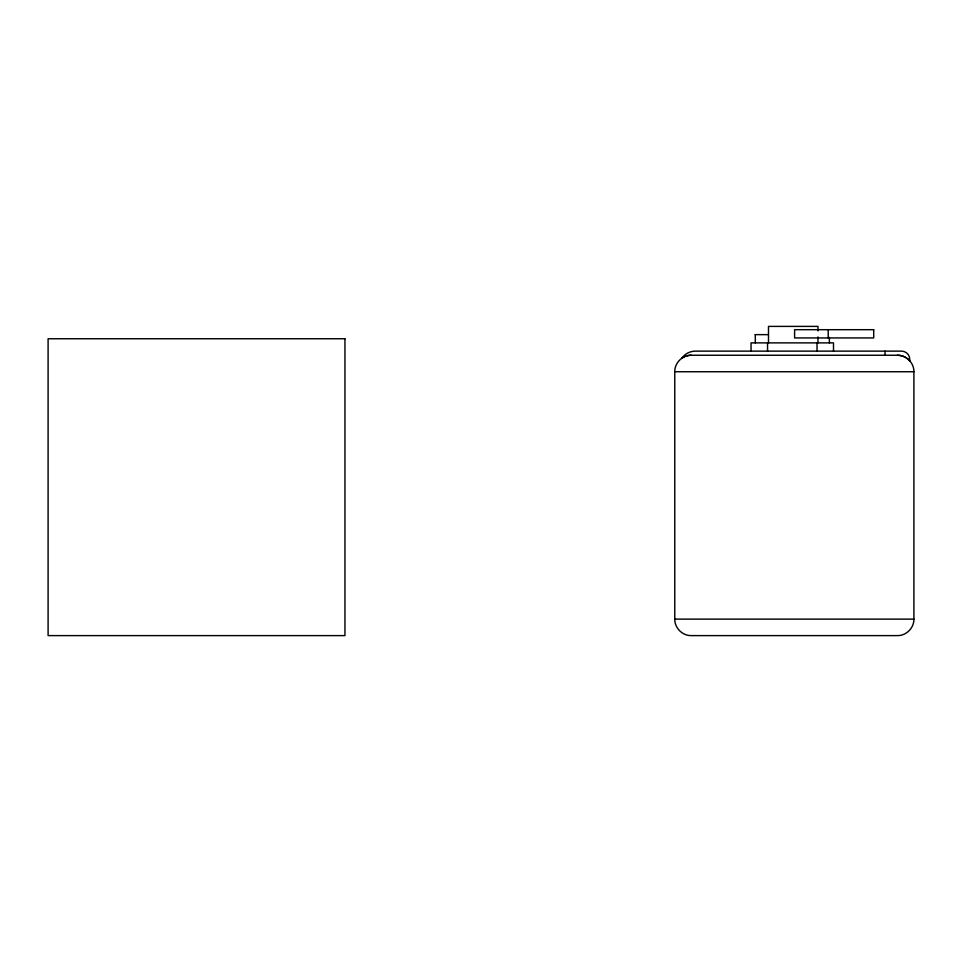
<?xml version="1.0" encoding="UTF-8"?>
<svg xmlns="http://www.w3.org/2000/svg" width="962" height="962" viewBox="0 0 962 962"><rect width="100%" height="100%" fill="white"/><g stroke="black" fill="none" stroke-linecap="round" stroke-linejoin="round"><path stroke-width="1.44" d="M674.771 371.741C674.554 362.939 682.455 355.026 691.269 355.255L897.414 355.255C906.216 355.026 914.128 362.939 913.9 371.741L913.9 619.119C914.128 627.921 906.216 635.834 897.414 635.605L691.269 635.605C682.455 635.834 674.554 627.921 674.771 619.119L674.771 371.741L913.9 371.741M755.17 334.644L767.977 334.644M674.771 619.119L913.9 619.119M885.04 351.13L885.04 355.255M833.501 351.13L833.501 342.881L751.045 342.881L751.045 351.13M829.376 337.385L829.376 342.881M828.21 329.689L828.21 337.939M817.965 330.892L817.965 326.395L768.494 326.395L768.494 342.881M817.965 336.892L817.965 342.881M817.015 342.881L817.015 351.13M767.544 342.881L767.544 351.13M755.29 334.644L755.29 342.881M691.269 355.255A16.486 16.486 0 0 0 681.854 358.201A16.486 16.486 0 0 1 695.394 351.13L901.526 351.13A8.249 8.249 0 0 1 909.775 359.379L909.775 360.834A16.486 16.486 0 0 0 897.414 355.255M873.712 329.689L794.612 329.689L794.612 337.939L873.712 337.939L873.712 329.689M344.949 338.756L48.1 338.756L48.1 635.605L344.949 635.605L344.949 338.756"/></g></svg>
